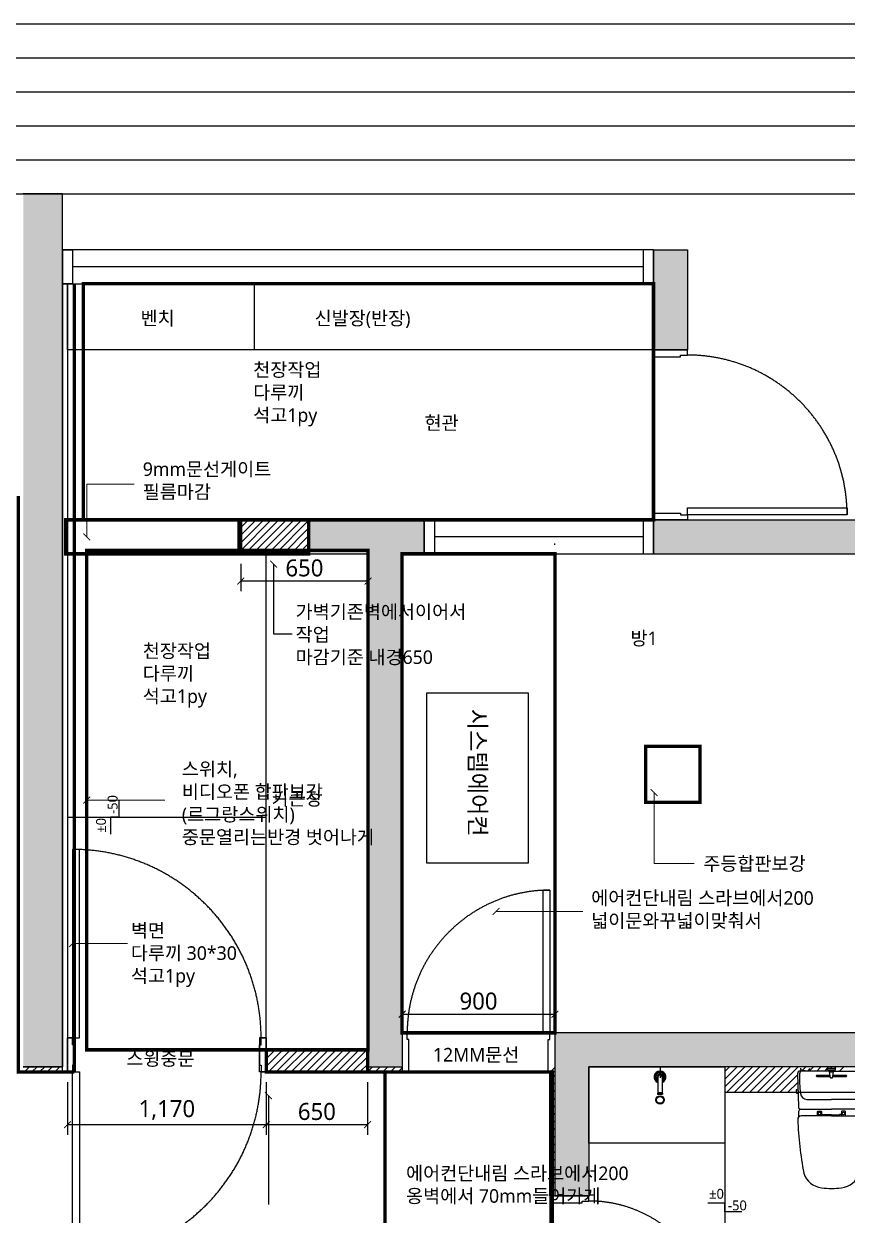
# Model space of a CAD drawing. Header units: millimetres. Extents: x 512 to 764439, y -71 to 559481.
# Drawn here: x 418890 to 423737, y 247137 to 254150 of the extents above; entities that cross this region are included whole.
import ezdxf

# ---------------------------------------------------------------- set-up
doc = ezdxf.new("R2010")
doc.units = ezdxf.units.MM
doc.header["$LTSCALE"] = 50
for name, pattern in [('CENTER2', [28.575, 19.05, -3.175, 3.175, -3.175]), ('HIDDEN', [0.375, 0.25, -0.125]), ('HIDDEN2', [0.1875, 0.125, -0.0625])]:
    doc.linetypes.add(name, pattern=pattern)
for name, color, linetype in [('#조명', 40, 'Continuous'), ('.', 8, 'Continuous'), ('CO-BATH', 6, 'Continuous'), ('DIM', 7, 'Continuous'), ('fin', 5, 'Continuous'), ('fur', 6, 'Continuous'), ('ha', 8, 'Continuous'), ('hid', 8, 'HIDDEN2'), ('HL', 6, 'HIDDEN'), ('red', 10, 'Continuous'), ('wall', 2, 'Continuous'), ('wall2', 3, 'Continuous'), ('win', 4, 'Continuous'), ('목공', 124, 'Continuous')]:
    doc.layers.add(name, color=color, linetype=linetype)
doc.layers.add('purge', color=190, linetype='Continuous', plot=False)
doc.layers.add('text', color=7, linetype='Continuous', lineweight=0)
doc.styles.add('N 맑은고딕', font='malgun.ttf')
doc.styles.add('맑은 고딕', font='malgun.ttf')
doc.dimstyles.new('DH IN40', dxfattribs={"dimscale": 40, "dimtxt": 2.5, "dimasz": 1, "dimexe": 1.5, "dimexo": 1.5, "dimtad": 1, "dimdec": 7, "dimlunit": 6, "dimtxsty": '맑은 고딕', "dimblk": 'ARCHTICK', "dimcen": 2.5, "dimclrd": 256, "dimclre": 256, "dimclrt": 256, "dimadec": 0, "dimazin": 0, "dimtfac": 1, "dimtdec": 7, "dimtix": 1, "dimtmove": 0, "dimatfit": 3, "dimldrblk": 'ARCHTICK', "dimfxl": 1, "dimtfillclr": 1, "dimlwd": -1, "dimlwe": -1, "dimarcsym": 0})

# ---------------------------------------------------------------- blocks, each defined once
blk = doc.blocks.new('A$C4B2D31F0')
for p, q in [((168.9, 707.3), (216.9, 707.3)), ((192.9, 707.3), (192.9, 716))]:
    blk.add_line(p, q)
at = {"layer": 'fin', "color": 4}
for p, q in [((185, 690.9), (20.4, 690.9)), ((37.2, 692.3), (24.7, 692.3)), ((37.2, 692.3), (49.7, 692.3)), ((200.9, 690.9), (365.5, 690.9)), ((47.7, 523.7), (192.9, 523.7)), ((338.2, 523.7), (192.9, 523.7)), ((12.6, 465.9), (192.9, 465.9)), ((192.9, 426.6), (13.7, 426.6)), ((373.3, 465.9), (192.9, 465.9)), ((192.9, 426.6), (372.2, 426.6))]:
    blk.add_line(p, q, dxfattribs=at)
for points in [[(20.4, 690.9), (7.9, 690.9, 0.421209), (-7.1, 675.5), (-2.4, 480.5, 0.001659)], [(365.5, 690.9), (378, 690.9, -0.421209), (392.9, 675.5), (388.3, 480.5, -0.001659)], [(12.6, 465.9, 0.371724), (-1.8, 451.2, 0.003515), (-1, 420.3, 0.320541)], [(373.3, 465.9, -0.371724), (387.7, 451.2, -0.003515), (386.9, 420.3, -0.320541)]]:
    blk.add_lwpolyline(points, format="xyb", dxfattribs=at)
for centre, radius, start, end in [((24.7, 707.3), 15, 180, 270), ((49.7, 707.3), 15, 270, 0), ((1004.3, 663.1), 1000, 179.31159, 185.94375), ((20.4, 674.9), 16, 90, 179.31159), ((365.5, 674.9), 16, 0.68841, 90), ((-618.4, 663.1), 1000, 354.05625, 0.68841), ((49.4, 563.7), 40, 185.94375, 267.51291), ((336.5, 563.7), 40, 272.48709, 354.05625), ((13.7, 406.6), 20, 90, 182.3333), ((12.6, 480.9), 15, 181.36509, 270), ((372.2, 406.6), 20, 357.6667, 90), ((373.3, 480.9), 15, 270, 358.63491), ((2197.7, 495.6), 2205.9, 182.3333, 190.60807), ((-1811.8, 495.6), 2205.9, 349.39193, 357.6667), ((148.7, 128.9), 125.5, 198.2964, 263.42408), ((237.2, 128.9), 125.5, 276.57592, 341.7036), ((192.9, 405.9), 405.9, 261.69926, 270), ((192.9, 405.9), 405.9, 270, 278.30074)]:
    blk.add_arc(centre, radius, start, end, dxfattribs=at)
at = {"layer": 'HL', "linetype": 'Continuous'}
for p, q in [((168.9, 697.3), (168.9, 707.3)), ((216.9, 697.3), (216.9, 707.3)), ((106.4, 666.3), (184.4, 666.3)), ((106.4, 659.3), (185.5, 659.3)), ((168.9, 697.3), (216.9, 697.3)), ((186, 692.5), (180.6, 697.3)), ((181.6, 685.5), (186, 692.5)), ((187, 651.2), (181.6, 685.5)), ((181.6, 685.5), (204.3, 685.5)), ((186, 692.5), (199.9, 692.5)), ((187, 651.2), (198.9, 651.2)), ((198.9, 651.2), (204.3, 685.5)), ((199.9, 692.5), (205.3, 697.3)), ((204.3, 685.5), (199.9, 692.5)), ((200.4, 659.3), (279.4, 659.3)), ((201.4, 666.3), (279.4, 666.3)), ((-16, 576.9), (-16, 564.8)), ((-12, 580.9), (-4.8, 580.9)), ((-12, 560.8), (-4.3, 560.8)), ((192.9, 433.7), (146.6, 433.7)), ((192.9, 433.7), (239.3, 433.7))]:
    blk.add_line(p, q, dxfattribs=at)
for points in [[(110.4, 426.6), (110.4, 450.8, -0.414214), (114.4, 454.8), (130.9, 454.8, -0.414214), (134.9, 450.8), (134.9, 435.2), (134.9, 426.6)], [(134.9, 435.2), (144.6, 435.2, -0.414214), (146.6, 433.2), (146.6, 426.6)], [(251, 435.2), (241.3, 435.2, 0.414214), (239.3, 433.2), (239.3, 426.6)], [(275.5, 426.6), (275.5, 450.8, 0.414214), (271.5, 454.8), (255, 454.8, 0.414214), (251, 450.8), (251, 435.2), (251, 426.6)]]:
    blk.add_lwpolyline(points, format="xyb", dxfattribs=at)
for centre in [(122.9, 440.9), (262.9, 440.9)]:
    blk.add_circle(centre, 8, dxfattribs=at)
for centre, radius, start, end in [((106.4, 662.8), 3.5, 90, 270), ((279.4, 662.8), 3.5, 270, 90), ((-12, 576.9), 4, 90, 180), ((-12, 564.8), 4, 180, 270)]:
    blk.add_arc(centre, radius, start, end, dxfattribs=at)
blk = doc.blocks.new('_ArchTick')
at = {"color": 0, "linetype": 'ByBlock', "const_width": 0.15}
blk.add_lwpolyline([(-0.5, -0.5), (0.5, 0.5)], dxfattribs=at)
blk = doc.blocks.new('*D1372')
at = {"layer": 'Defpoints', "color": 0, "linetype": 'Continuous', "transparency": 16777216}
for p in [(420166.6, 251030.4), (420916.6, 251030.4), (420166.6, 250870)]:
    blk.add_point(p, dxfattribs=at)
at = {"layer": 'DIM', "transparency": 16777216}
for p, q in [((420166.6, 250970.4), (420166.6, 250810)), ((420916.6, 250970.4), (420916.6, 250810)), ((420916.6, 250870), (420166.6, 250870))]:
    blk.add_line(p, q, dxfattribs=at)
at = {"layer": 'DIM', "linetype": 'Continuous', "transparency": 16777216, "xscale": 40, "yscale": 40, "zscale": 40, "rotation": 180}
blk.add_blockref('_ArchTick', (420166.6, 250870), dxfattribs=at)
at = {"layer": 'DIM', "linetype": 'Continuous', "transparency": 16777216, "xscale": 40, "yscale": 40, "zscale": 40}
blk.add_blockref('_ArchTick', (420916.6, 250870), dxfattribs=at)
at = {"layer": 'DIM', "linetype": 'Continuous', "transparency": 16777216, "insert": (420541.6, 250946.7), "char_height": 100, "attachment_point": 5, "style": '맑은 고딕'}
blk.add_mtext('650', dxfattribs=at)
blk = doc.blocks.new('*D1374')
at = {"layer": 'Defpoints', "color": 0, "linetype": 'Continuous', "transparency": 16777216}
for p in [(419146.6, 247980.4), (420316.6, 247980.4), (420316.6, 247670)]:
    blk.add_point(p, dxfattribs=at)
at = {"layer": 'DIM', "transparency": 16777216}
for p, q in [((419146.6, 247920.4), (419146.6, 247610)), ((420316.6, 247920.4), (420316.6, 247610)), ((419146.6, 247670), (420316.6, 247670))]:
    blk.add_line(p, q, dxfattribs=at)
at = {"layer": 'DIM', "linetype": 'Continuous', "transparency": 16777216, "xscale": 40, "yscale": 40, "zscale": 40, "rotation": 180}
blk.add_blockref('_ArchTick', (419146.6, 247670), dxfattribs=at)
at = {"layer": 'DIM', "linetype": 'Continuous', "transparency": 16777216, "xscale": 40, "yscale": 40, "zscale": 40}
blk.add_blockref('_ArchTick', (420316.6, 247670), dxfattribs=at)
at = {"layer": 'DIM', "linetype": 'Continuous', "transparency": 16777216, "insert": (419731.6, 247755.3), "char_height": 100, "attachment_point": 5, "style": '맑은 고딕'}
blk.add_mtext('1,170', dxfattribs=at)
blk = doc.blocks.new('*D1375')
at = {"layer": 'Defpoints', "color": 0, "linetype": 'Continuous', "transparency": 16777216}
for p in [(420316.6, 247980.4), (420913.3, 247980.4), (420913.3, 247670)]:
    blk.add_point(p, dxfattribs=at)
at = {"layer": 'DIM', "transparency": 16777216}
for p, q in [((420316.6, 247920.4), (420316.6, 247610)), ((420913.3, 247920.4), (420913.3, 247610)), ((420316.6, 247670), (420913.3, 247670))]:
    blk.add_line(p, q, dxfattribs=at)
at = {"layer": 'DIM', "linetype": 'Continuous', "transparency": 16777216, "xscale": 40, "yscale": 40, "zscale": 40, "rotation": 180}
blk.add_blockref('_ArchTick', (420316.6, 247670), dxfattribs=at)
at = {"layer": 'DIM', "linetype": 'Continuous', "transparency": 16777216, "xscale": 40, "yscale": 40, "zscale": 40}
blk.add_blockref('_ArchTick', (420913.3, 247670), dxfattribs=at)
at = {"layer": 'DIM', "linetype": 'Continuous', "transparency": 16777216, "insert": (420615, 247746.7), "char_height": 100, "attachment_point": 5, "style": '맑은 고딕'}
blk.add_mtext('650', dxfattribs=at)
blk = doc.blocks.new('*D1380')
at = {"layer": 'Defpoints', "color": 0, "linetype": 'Continuous', "transparency": 16777216}
for p in [(422016.6, 248320), (421116.6, 248210.4), (422016.6, 248210.4)]:
    blk.add_point(p, dxfattribs=at)
at = {"layer": 'DIM', "transparency": 16777216}
for p, q in [((421116.6, 248270.4), (421116.6, 248380)), ((422016.6, 248270.4), (422016.6, 248380)), ((421116.6, 248320), (422016.6, 248320))]:
    blk.add_line(p, q, dxfattribs=at)
at = {"layer": 'DIM', "linetype": 'Continuous', "transparency": 16777216, "xscale": 40, "yscale": 40, "zscale": 40, "rotation": 180}
blk.add_blockref('_ArchTick', (421116.6, 248320), dxfattribs=at)
at = {"layer": 'DIM', "linetype": 'Continuous', "transparency": 16777216, "xscale": 40, "yscale": 40, "zscale": 40}
blk.add_blockref('_ArchTick', (422016.6, 248320), dxfattribs=at)
at = {"layer": 'DIM', "linetype": 'Continuous', "transparency": 16777216, "insert": (421566.6, 248396.7), "char_height": 100, "attachment_point": 5, "style": '맑은 고딕'}
blk.add_mtext('900', dxfattribs=at)

msp = doc.modelspace()

# ---------------------------------------------------------------- hatches: boundary and pattern name
at = {"layer": 'ha', "linetype": 'Continuous', "true_color": 0x939598}
h = msp.add_hatch(color=252, dxfattribs=at)
h.dxf.hatch_style = 1
h.paths.add_polyline_path([(419116.5943044, 252820.37295821), (419116.5943044, 253150.37295821), (418886.5943044, 253150.37295821), (418886.5943044, 248010.37295821), (419116.5943044, 248010.37295821)])
h.paths.add_polyline_path([(417966.5943044, 251650.37295821), (416626.5943044, 251650.37295821), (416626.5943044, 251450.37295821), (417966.5943044, 251450.37295821)])
h.paths.add_polyline_path([(415726.5943044, 251650.37295821), (414716.5943044, 251650.37295821), (414716.5943044, 250620.37295821), (413386.5943044, 250620.37295821), (413386.5943044, 252950.37295821), (414586.5943044, 252950.37295821), (414586.5943044, 253150.37295821), (413186.5943044, 253150.37295821), (413186.5943044, 249840.37295821), (412086.5943044, 249840.37295821), (412086.5943044, 248460.37295821), (412286.5943044, 248460.37295821), (412286.5943044, 249640.37295821), (414746.5943044, 249640.37295821), (414746.5943044, 248320.37295821), (414516.5943044, 248320.37295821), (414516.5943044, 248140.37295821), (414776.5943044, 248140.37295821), (415616.5943044, 248140.37295821), (415616.5943044, 248320.37295821), (414916.5943044, 248320.37295821), (414916.5943044, 251450.37295821), (415726.5943044, 251450.37295821)])
h.paths.add_polyline_path([(414516.5943044, 250420.37295821), (414516.5943044, 249840.37295821), (413386.5943044, 249840.37295821), (413386.5943044, 250420.37295821)], flags=16)
h.paths.add_polyline_path([(414716.5943044, 246860.37295821), (414716.5943044, 247220.37295821), (414516.5943044, 247220.37295821), (414516.5943044, 246860.37295821), (413536.5943044, 246860.37295821), (413536.5943044, 246660.37295821), (414716.5943044, 246660.37295821)])
h.paths.add_polyline_path([(412636.5943044, 246860.37295821), (412286.5943044, 246860.37295821), (412286.5943044, 247900.37295821), (412086.5943044, 247900.37295821), (412086.5943044, 246860.37295821), (411176.5943044, 246860.37295821), (411176.5943044, 241430.37295821), (413566.5943044, 241430.37295821), (413566.5943044, 242490.37295821), (413146.5943044, 242490.37295821), (413146.5943044, 243010.37295821), (413646.5943044, 243010.37295821), (413646.5943044, 243210.37295821), (412926.5943044, 243210.37295821), (412926.5943044, 243010.37295821), (412926.5943044, 241630.37295821), (411376.5943044, 241630.37295821), (411376.5943044, 243010.37295821), (412146.5943044, 243010.37295821), (412146.5943044, 243210.37295821), (411496.5943044, 243210.37295821), (411496.5943044, 246660.37295821), (412286.5943044, 246660.37295821), (412636.5943044, 246660.37295821)])
h.paths.add_polyline_path([(415946.5943044, 246860.37295821), (415716.5943044, 246860.37295821), (415716.5943044, 242910.37295821), (415946.5943044, 242910.37295821)])
h.paths.add_polyline_path([(415946.5943044, 241960.37295821), (415746.5943044, 241960.37295821), (415746.5943044, 241870.37295821), (415076.5943044, 241870.37295821), (415076.5943044, 241670.37295821), (415746.5943044, 241670.37295821), (415746.5943044, 241430.37295821), (415946.5943044, 241430.37295821)])
h.paths.add_polyline_path([(421126.5943044, 246535.37295821), (420926.5943044, 246535.37295821), (420926.5943044, 242875.37295821), (421126.5943044, 242875.37295821), (421126.5943044, 242950.37295821), (421676.5943044, 242950.37295821), (421676.5943044, 243150.37295821), (421126.5943044, 243150.37295821)])
h.paths.add_polyline_path([(421786.5943044, 241830.37295821), (421126.5943044, 241830.37295821), (421126.5943044, 241985.37295821), (420926.5943044, 241985.37295821), (420926.5943044, 241430.37295821), (421126.5943044, 241430.37295821), (421126.5943044, 241630.37295821), (421786.5943044, 241630.37295821)])
h.paths.add_polyline_path([(425516.5943044, 246450.37295821), (425316.5943044, 246450.37295821), (425316.5943044, 248210.37295821), (424096.5943044, 248210.37295821), (424096.5943044, 251230.37295821), (422596.5943044, 251230.37295821), (422596.5943044, 251030.37295821), (423896.5943044, 251030.37295821), (423896.5943044, 248210.37295821), (422016.5943044, 248210.37295821), (422016.5943044, 248010.37295821), (422016.5943044, 247250.37295821), (422216.5943044, 247250.37295821), (422216.5943044, 248010.37295821), (425116.5943044, 248010.37295821), (425116.5943044, 246450.37295821), (424406.5943044, 246450.37295821), (422216.5943044, 246450.37295821), (422016.5943044, 246450.37295821), (422016.5943044, 246250.37295821), (425316.5943044, 246250.37295821), (425316.5943044, 243150.37295821), (424136.5943044, 243150.37295821), (424136.5943044, 242950.37295821), (425386.5943044, 242950.37295821), (425386.5943044, 241830.37295821), (424136.5943044, 241830.37295821), (424136.5943044, 241630.37295821), (425516.5943044, 241630.37295821)])
h.paths.add_polyline_path([(421116.5943044, 251030.37295821), (421246.5943044, 251030.37295821), (421246.5943044, 251230.37295821), (420566.5943044, 251230.37295821), (420566.5943044, 251030.37295821), (420916.5943044, 251030.37295821), (420916.5943044, 248010.37295821), (421116.5943044, 248010.37295821)])
h.paths.add_polyline_path([(422796.5943044, 252820.37295821), (422596.5943044, 252820.37295821), (422596.5943044, 252230.37295821), (422796.5943044, 252230.37295821)])

# ---------------------------------------------------------------- linework, layer by layer
at = {"layer": '#조명', "color": 242, "linetype": 'HIDDEN', "ltscale": 20, "true_color": 0xcd2027, "const_width": 20}
for points in [[(419186.5943044, 252620.37295821), (419186.5943044, 247980.37295821)], [(419186.5943044, 247980.37295821), (418856.5943044, 247980.37295821), (418856.5943044, 251370.37295821)]]:
    msp.add_lwpolyline(points, dxfattribs=at)
at = {"layer": '#조명', "color": 32, "linetype": 'HIDDEN', "ltscale": 20, "true_color": 0xcd6928, "const_width": 20}
for points in [[(422596.5943044, 252620.37295821), (419240, 252620.37295821), (419240, 251230.37295821), (422596.5943044, 251230.37295821)], [(420916.5943044, 248110.37295821), (419260, 248110.37295821), (419260, 251050.26105232), (420916.5943044, 251050.26105232)], [(421116.5943044, 251030.37295821), (422016.5943044, 251030.37295821), (422016.5943044, 248210.37295821), (421116.5943044, 248210.37295821)], [(422550, 249897.1557971), (422870, 249897.1557971), (422870, 249567.1557971), (422550, 249567.1557971)], [(421016.5943044, 247980.37295821), (422001.5943044, 247980.37295821), (422001.5943044, 246250.37295821), (421016.5943044, 246250.37295821)]]:
    msp.add_lwpolyline(points, close=True, dxfattribs=at)
at = {"layer": '#조명', "color": 219, "linetype": 'HIDDEN', "ltscale": 20, "true_color": 0x642165, "const_width": 20}
msp.add_lwpolyline([(420156.5943044, 251030.37295821), (419136.5943044, 251030.37295821), (419136.5943044, 251230.37295821), (420156.5943044, 251230.37295821)], close=True, dxfattribs=at)
at = {"layer": '#조명', "color": 242, "linetype": 'HIDDEN', "ltscale": 10, "true_color": 0xcd2027, "const_width": 20}
msp.add_lwpolyline([(420566.5943044, 251230.37295821), (420166.5943044, 251230.37295821), (420166.5943044, 251030.37295821), (420566.5943044, 251030.37295821)], close=True, dxfattribs=at)
at = {"layer": '#조명', "color": 242, "linetype": 'HIDDEN', "ltscale": 20, "true_color": 0xcd2027, "const_width": 20}
msp.add_lwpolyline([(420316.5943044, 248110.37295821), (420913.31506175, 248110.37295821), (420913.31506175, 247980.37295821), (420316.5943044, 247980.37295821)], close=True, dxfattribs=at)
at = {"layer": '#조명', "color": 5, "linetype": 'HIDDEN', "ltscale": 20, "const_width": 20}
for points in [[(421116.5943044, 247980.37295821), (420329.59841388, 247980.37295821)], [(421990.94579628, 247980.37295821), (421996.5943044, 246450.37295821)]]:
    msp.add_lwpolyline(points, dxfattribs=at)
at = {"layer": '.', "color": 252, "linetype": 'Continuous', "true_color": 0x939598, "transparency": 33554559}
for p, q in [((420166.5943044, 251229.86617474), (420167.10108788, 251230.37295821)), ((420166.5943044, 251184.96489413), (420212.00236848, 251230.37295821)), ((420166.5943044, 251140.06361353), (420256.90364909, 251230.37295821)), ((420166.5943044, 251095.16233292), (420301.80492969, 251230.37295821)), ((420166.5943044, 251050.26105232), (420346.7062103, 251230.37295821)), ((420191.6074909, 251030.37295821), (420391.6074909, 251230.37295821)), ((420236.50877151, 251030.37295821), (420436.50877151, 251230.37295821)), ((420281.41005211, 251030.37295821), (420481.41005211, 251230.37295821)), ((420326.31133272, 251030.37295821), (420526.31133272, 251230.37295821)), ((420371.21261332, 251030.37295821), (420566.5943044, 251225.75464929)), ((420416.11389393, 251030.37295821), (420566.5943044, 251180.85336868)), ((420461.01517454, 251030.37295821), (420566.5943044, 251135.95208808)), ((420505.91645514, 251030.37295821), (420566.5943044, 251091.05080747)), ((420550.81773575, 251030.37295821), (420566.5943044, 251046.14952687)), ((420316.5943044, 248102.07269055), (420324.89457207, 248110.37295821)), ((420316.5943044, 248057.17140994), (420369.79585267, 248110.37295821)), ((420316.5943044, 248012.27012934), (420414.69713328, 248110.37295821)), ((420329.59841388, 247980.37295821), (420459.59841388, 248110.37295821)), ((420374.49969449, 247980.37295821), (420504.49969449, 248110.37295821)), ((420419.40097509, 247980.37295821), (420549.40097509, 248110.37295821)), ((420464.3022557, 247980.37295821), (420594.3022557, 248110.37295821)), ((420509.2035363, 247980.37295821), (420639.2035363, 248110.37295821)), ((420554.10481691, 247980.37295821), (420684.10481691, 248110.37295821)), ((420599.00609751, 247980.37295821), (420729.00609752, 248110.37295821)), ((420643.90737812, 247980.37295821), (420773.90737812, 248110.37295821)), ((420688.80865873, 247980.37295821), (420818.80865873, 248110.37295821)), ((420733.70993933, 247980.37295821), (420863.70993933, 248110.37295821)), ((420778.61121994, 247980.37295821), (420908.61121994, 248110.37295821)), ((420823.51250054, 247980.37295821), (420916.5943044, 248073.45476207)), ((418892.75743451, 247980.37295821), (418922.75743451, 248010.37295821)), ((418937.65871512, 247980.37295821), (418967.65871512, 248010.37295821)), ((418982.55999572, 247980.37295821), (419012.55999572, 248010.37295821)), ((419027.46127633, 247980.37295821), (419057.46127633, 248010.37295821)), ((419072.36255693, 247980.37295821), (419102.36255693, 248010.37295821)), ((420868.41378115, 247980.37295821), (420916.5943044, 248028.55348147)), ((420916.5943044, 247983.65220086), (420943.31506175, 248010.37295821)), ((420958.21634236, 247980.37295821), (420988.21634236, 248010.37295821)), ((421003.11762296, 247980.37295821), (421033.11762296, 248010.37295821)), ((421048.01890357, 247980.37295821), (421078.01890357, 248010.37295821)), ((421092.92018417, 247980.37295821), (421116.5943044, 248004.04707844)), ((421986.5943044, 247976.02146633), (422016.5943044, 248006.02146633)), ((423016.5943044, 247982.93373761), (423044.033525, 248010.37295821)), ((423016.5943044, 247938.032457), (423088.93480561, 248010.37295821)), ((423016.5943044, 247893.1311764), (423133.83608621, 248010.37295821)), ((423028.73736682, 247860.37295821), (423178.73736682, 248010.37295821)), ((423073.63864743, 247860.37295821), (423223.63864743, 248010.37295821)), ((423118.53992803, 247860.37295821), (423268.53992803, 248010.37295821)), ((423163.44120864, 247860.37295821), (423313.44120864, 248010.37295821)), ((423208.34248924, 247860.37295821), (423358.34248924, 248010.37295821)), ((423253.24376985, 247860.37295821), (423403.24376985, 248010.37295821)), ((423298.14505045, 247860.37295821), (423448.14505045, 248010.37295821)), ((423467.89078986, 247985.21741701), (423493.04633106, 248010.37295821)), ((423512.79207046, 247985.21741701), (423537.94761166, 248010.37295821)), ((423557.69335107, 247985.21741701), (423582.84889227, 248010.37295821)), ((423602.59463167, 247985.21741701), (423627.75017287, 248010.37295821)), ((423663.89697177, 248001.61847651), (423672.65145348, 248010.37295821)), ((423692.39719288, 247985.21741701), (423717.55273408, 248010.37295821)), ((420913.31506175, 247980.37295821), (420916.5943044, 247983.65220086)), ((421986.5943044, 247931.12018573), (422016.5943044, 247961.12018573)), ((423343.04633106, 247860.37295821), (423444.99948476, 247962.32611192)), ((421986.5943044, 247886.21890512), (422016.5943044, 247916.21890512)), ((421986.5943044, 247841.31762452), (422016.5943044, 247871.31762452)), ((423387.94761166, 247860.37295821), (423446.04456922, 247918.46991577)), ((423432.84889227, 247860.37295821), (423435.86620653, 247863.39027247)), ((421986.5943044, 247796.41634391), (422016.5943044, 247826.41634391)), ((421986.5943044, 247751.51506331), (422016.5943044, 247781.51506331)), ((421986.5943044, 247706.6137827), (422016.5943044, 247736.6137827)), ((421986.5943044, 247661.7125021), (422016.5943044, 247691.7125021)), ((421986.5943044, 247616.81122149), (422016.5943044, 247646.81122149)), ((421986.5943044, 247571.90994088), (422016.5943044, 247601.90994088)), ((421986.5943044, 247527.00866028), (422016.5943044, 247557.00866028)), ((421986.5943044, 247482.10737967), (422016.5943044, 247512.10737967)), ((421986.5943044, 247437.20609907), (422016.5943044, 247467.20609907)), ((421986.5943044, 247392.30481846), (422016.5943044, 247422.30481846)), ((421986.5943044, 247347.40353786), (422016.5943044, 247377.40353786)), ((421986.5943044, 247302.50225725), (422016.5943044, 247332.50225725)), ((421986.5943044, 247257.60097665), (422016.5943044, 247287.60097665))]:
    msp.add_line(p, q, dxfattribs=at)
at = {"color": 252, "true_color": 0x939598}
msp.add_line((422635.22292834, 248010.37295821), (422635.22292834, 247945.37295821), dxfattribs=at)
at = {"color": 252, "linetype": 'Continuous', "true_color": 0x939598}
msp.add_lwpolyline([(423016.5943044, 247560.37295821), (422216.5943044, 247560.37295821), (422216.5943044, 248010.37295821), (423016.5943044, 248010.37295821)], close=True, dxfattribs=at)
at = {"layer": 'CO-BATH', "color": 252, "true_color": 0x939598}
for p, q in [((422622.72292834, 247950.37296362), (422622.72282985, 247859.87296362)), ((422647.72292834, 247950.3729528), (422647.72282985, 247859.8729528)), ((422620.72282336, 247854.87295193), (422620.72282552, 247849.87295193)), ((422620.72282768, 247854.87296449), (422649.72282768, 247854.87295193)), ((422621.72282119, 247859.87295237), (422621.72282336, 247854.87295237)), ((422621.72282985, 247859.87296406), (422648.72282985, 247859.87295237)), ((422648.72282985, 247859.87295237), (422648.72282768, 247854.87295237)), ((422649.72282768, 247854.87295193), (422649.72282552, 247849.87295193)), ((422620.72282552, 247849.87296449), (422649.72282552, 247849.87295193))]:
    msp.add_line(p, q, dxfattribs=at)
for radius in [25, 20]:
    msp.add_circle((422635.22292834, 247815.37295821), radius, dxfattribs=at)
for radius, start, end in [(35, 290.924807626, 249.0751427635), (30, 294.6242935494, 245.3756568408), (25, 299.9999751999, 239.9999751998), (18, 313.982938328, 226.0170120681), (12.5, 359.9999751939, 179.9999751939)]:
    msp.add_arc((422635.22292834, 247950.37295821), radius, start, end, dxfattribs=at)
at = {"layer": 'fur', "color": 252, "linetype": 'Continuous', "true_color": 0x939598}
for p, q in [((419146.5943044, 252620.37295821), (419146.5943044, 252230.37295821)), ((419146.5943044, 252230.37295821), (419146.5943044, 252620.37295821)), ((419146.5943044, 252620.37295821), (422596.5943044, 252620.37295821)), ((420246.5943044, 252620.37295821), (420246.5943044, 252230.37295821)), ((422596.5943044, 252620.37295821), (422596.5943044, 252230.37295821)), ((422596.5943044, 252230.37295821), (419146.5943044, 252230.37295821)), ((420316.5943044, 251030.37295821), (420916.5943044, 251030.37295821)), ((420316.5943044, 248110.37295821), (420316.5943044, 251030.37295821)), ((420916.5943044, 251030.37295821), (420916.5943044, 248110.37295821)), ((420916.5943044, 248110.37295821), (420316.5943044, 248110.37295821))]:
    msp.add_line(p, q, dxfattribs=at)
at = {"layer": 'hid', "color": 252, "ltscale": 20, "true_color": 0x939598}
msp.add_line((422016.5943044, 248270.37295821), (422016.5943044, 251090.37295821), dxfattribs=at)
msp.add_line((422016.5943044, 248270.37295821), (422016.5943044, 251090.37295821), dxfattribs=at)
at = {"layer": 'hid', "color": 252, "linetype": 'Continuous', "true_color": 0x939598}
msp.add_line((419146.5943044, 249480.37295821), (420316.5943044, 249480.37295821), dxfattribs=at)
at = {"layer": 'hid', "color": 252, "linetype": 'ByBlock', "true_color": 0x939598}
msp.add_line((423016.5943044, 248010.37295821), (423016.5943044, 246450.37295821), dxfattribs=at)
at = {"layer": 'purge', "linetype": 'Continuous'}
for points in [[(410176.5943044, 254150.37295821), (426516.5943044, 254150.37295821), (426516.5943044, 240430.37295821), (410176.5943044, 240430.37295821)], [(410376.5943044, 253950.37295821), (426316.5943044, 253950.37295821), (426316.5943044, 240630.37295821), (410376.5943044, 240630.37295821)], [(410576.5943044, 253750.37295821), (426116.5943044, 253750.37295821), (426116.5943044, 240830.37295821), (410576.5943044, 240830.37295821)], [(410776.5943044, 253550.37295821), (425916.5943044, 253550.37295821), (425916.5943044, 241030.37295821), (410776.5943044, 241030.37295821)], [(410976.5943044, 253350.37295821), (425716.5943044, 253350.37295821), (425716.5943044, 241230.37295821), (410976.5943044, 241230.37295821)], [(411176.5943044, 253150.37295821), (425516.5943044, 253150.37295821), (425516.5943044, 241430.37295821), (411176.5943044, 241430.37295821)]]:
    msp.add_lwpolyline(points, close=True, dxfattribs=at)
at = {"layer": 'red', "color": 252, "linetype": 'Continuous', "true_color": 0x939598}
for p, q in [((419449.62704179, 249580.37295821), (419449.62704179, 249480.37295821)), ((419449.62704179, 249480.37295821), (419399.62704179, 249480.37295821)), ((419399.62704179, 249480.37295821), (419399.62704179, 249380.37295821)), ((423016.5943044, 247206.95203025), (422916.5943044, 247206.95203025)), ((423016.5943044, 247156.95203025), (423016.5943044, 247206.95203025)), ((423116.5943044, 247156.95203025), (423016.5943044, 247156.95203025))]:
    msp.add_line(p, q, dxfattribs=at)
msp.add_lwpolyline([(421260.92253503, 250210.76952674), (421260.92253503, 249210.76952674), (421860.92253503, 249210.76952674), (421860.92253503, 250210.76952674)], close=True, dxfattribs=at)
at = {"layer": 'wall', "color": 252, "true_color": 0x939598}
for p, q in [((419116.5943044, 253150.37295821), (418886.5943044, 253150.37295821)), ((419116.5943044, 252820.37295821), (419116.5943044, 253150.37295821)), ((419116.5943044, 252820.37295821), (419116.5943044, 248010.37295821)), ((422596.5943044, 252820.37295821), (422596.5943044, 252230.37295821)), ((422596.5943044, 252820.37295821), (422796.5943044, 252820.37295821)), ((422796.5943044, 252820.37295821), (422796.5943044, 252230.37295821)), ((422596.5943044, 252230.37295821), (422796.5943044, 252230.37295821)), ((420566.5943044, 251230.37295821), (421246.5943044, 251230.37295821)), ((420566.5943044, 251230.37295821), (420566.5943044, 251030.37295821)), ((421246.5943044, 251230.37295821), (421246.5943044, 251030.37295821)), ((422596.5943044, 251230.37295821), (424096.5943044, 251230.37295821)), ((422596.5943044, 251230.37295821), (422596.5943044, 251030.37295821)), ((420566.5943044, 251030.37295821), (420916.5943044, 251030.37295821)), ((420916.5943044, 251030.37295821), (420916.5943044, 248010.37295821)), ((421116.5943044, 251030.37295821), (421246.5943044, 251030.37295821)), ((421116.5943044, 251030.37295821), (421116.5943044, 248010.37295821)), ((421116.5943044, 251030.37295821), (421246.5943044, 251030.37295821)), ((422596.5943044, 251030.37295821), (422796.5943044, 251030.37295821)), ((422596.5943044, 251030.37295821), (423896.5943044, 251030.37295821)), ((423896.5943044, 248210.37295821), (422016.5943044, 248210.37295821)), ((422016.5943044, 248210.37295821), (422016.5943044, 248010.37295821)), ((418886.5943044, 248010.37295821), (419116.5943044, 248010.37295821)), ((420916.5943044, 248010.37295821), (421116.5943044, 248010.37295821)), ((422016.5943044, 248010.37295821), (422016.5943044, 247250.37295821)), ((425116.5943044, 248010.37295821), (422216.5943044, 248010.37295821)), ((422216.5943044, 248010.37295821), (422216.5943044, 247250.37295821)), ((422016.5943044, 247250.37295821), (422216.5943044, 247250.37295821))]:
    msp.add_line(p, q, dxfattribs=at)
at = {"layer": 'wall2', "color": 252, "linetype": 'Continuous', "true_color": 0x939598}
for p, q in [((419116.5943044, 247980.37295821), (419116.5943044, 252620.37295821)), ((419116.5943044, 252620.37295821), (419146.5943044, 252620.37295821)), ((419146.5943044, 252620.37295821), (419146.5943044, 247980.37295821)), ((420166.5943044, 251230.37295821), (420566.5943044, 251230.37295821)), ((420166.5943044, 251030.37295821), (420166.5943044, 251230.37295821)), ((420566.5943044, 251230.37295821), (420566.5943044, 251030.37295821)), ((420566.5943044, 251030.37295821), (420166.5943044, 251030.37295821)), ((420316.5943044, 248110.37295821), (420916.5943044, 248110.37295821)), ((420316.5943044, 247980.37295821), (420316.5943044, 248110.37295821)), ((420916.5943044, 248110.37295821), (420916.5943044, 247980.37295821)), ((419116.5943044, 248010.37295821), (418886.5943044, 248010.37295821)), ((419116.5943044, 247980.37295821), (419116.5943044, 248010.37295821)), ((421116.5943044, 248010.37295821), (421116.5943044, 247980.37295821)), ((424256.5943044, 248010.37295821), (423016.5943044, 248010.37295821)), ((423016.5943044, 248010.37295821), (423016.5943044, 247860.37295821)), ((418886.5943044, 247980.37295821), (419116.5943044, 247980.37295821)), ((419146.5943044, 247980.37295821), (419116.5943044, 247980.37295821)), ((420916.5943044, 247980.37295821), (420316.5943044, 247980.37295821)), ((420916.5943044, 247980.37295821), (421116.5943044, 247980.37295821)), ((421986.5943044, 247250.37295821), (421986.5943044, 247980.37295821)), ((422016.5943044, 247980.37295821), (422016.5943044, 247250.37295821)), ((423016.5943044, 247860.37295821), (424256.5943044, 247860.37295821)), ((422016.5943044, 247250.37295821), (421986.5943044, 247250.37295821))]:
    msp.add_line(p, q, dxfattribs=at)
at = {"layer": 'win', "color": 252, "linetype": 'Continuous', "true_color": 0x939598}
for p, q in [((422536.5943044, 252720.37295821), (419176.5943044, 252720.37295821)), ((422536.5943044, 251130.37295821), (421306.5943044, 251130.37295821))]:
    msp.add_line(p, q, dxfattribs=at)
for points in [[(422596.5943044, 252820.37295821), (419116.5943044, 252820.37295821), (419116.5943044, 252620.37295821), (422596.5943044, 252620.37295821)], [(419116.5943044, 252820.37295821), (419176.5943044, 252820.37295821), (419176.5943044, 252620.37295821), (419116.5943044, 252620.37295821)], [(422596.5943044, 252820.37295821), (422536.5943044, 252820.37295821), (422536.5943044, 252620.37295821), (422596.5943044, 252620.37295821)], [(422596.5943044, 251230.37295821), (421246.5943044, 251230.37295821), (421246.5943044, 251030.37295821), (422596.5943044, 251030.37295821)], [(421246.5943044, 251230.37295821), (421306.5943044, 251230.37295821), (421306.5943044, 251030.37295821), (421246.5943044, 251030.37295821)], [(422596.5943044, 251230.37295821), (422536.5943044, 251230.37295821), (422536.5943044, 251030.37295821), (422596.5943044, 251030.37295821)]]:
    msp.add_lwpolyline(points, close=True, dxfattribs=at)
at = {"layer": 'win', "color": 252, "linetype": 'Continuous', "true_color": 0x939598, "transparency": 33554687}
for points in [[(422796.5943044, 252230.37295821), (422596.5943044, 252230.37295821), (422596.5943044, 252190.37295821), (422756.5943044, 252190.37295821), (422756.5943044, 252200.37295821), (422796.5943044, 252200.37295821)], [(423736.5943044, 251260.37295821), (422796.5943044, 251260.37295821), (422796.5943044, 251300.37295821), (423736.5943044, 251300.37295821)], [(422796.5943044, 251230.37295821), (422596.5943044, 251230.37295821), (422596.5943044, 251270.37295821), (422756.5943044, 251270.37295821), (422756.5943044, 251260.37295821), (422796.5943044, 251260.37295821)], [(419176.5943044, 249290.37295821), (419176.5943044, 248180.37295821), (419216.5943044, 248180.37295821), (419216.5943044, 249290.37295821)], [(421986.5943044, 249050.37295821), (421986.5943044, 248210.37295821), (421946.5943044, 248210.37295821), (421946.5943044, 249050.37295821)], [(421116.5943044, 248210.37295821), (421116.5943044, 247980.37295821), (421156.5943044, 247980.37295821), (421156.5943044, 248170.37295821), (421146.5943044, 248170.37295821), (421146.5943044, 248210.37295821)], [(422016.5943044, 248210.37295821), (422016.5943044, 247980.37295821), (421976.5943044, 247980.37295821), (421976.5943044, 248170.37295821), (421986.5943044, 248170.37295821), (421986.5943044, 248210.37295821)], [(419146.5943044, 247980.37295821), (419146.5943044, 248180.37295821), (419186.5943044, 248180.37295821), (419186.5943044, 248020.37295821), (419176.5943044, 248020.37295821), (419176.5943044, 247980.37295821)], [(419146.5943044, 248180.37295821), (419146.5943044, 247980.37295821), (419186.5943044, 247980.37295821), (419186.5943044, 248140.37295821), (419176.5943044, 248140.37295821), (419176.5943044, 248180.37295821)], [(420316.5943044, 247980.37295821), (420316.5943044, 248180.37295821), (420276.5943044, 248180.37295821), (420276.5943044, 248020.37295821), (420286.5943044, 248020.37295821), (420286.5943044, 247980.37295821)], [(420316.5943044, 248180.37295821), (420316.5943044, 247980.37295821), (420276.5943044, 247980.37295821), (420276.5943044, 248140.37295821), (420286.5943044, 248140.37295821), (420286.5943044, 248180.37295821)], [(419176.5943044, 246870.37295821), (419176.5943044, 247980.37295821), (419216.5943044, 247980.37295821), (419216.5943044, 246870.37295821)], [(422216.5943044, 247250.37295821), (421986.5943044, 247250.37295821), (421986.5943044, 247210.37295821), (422176.5943044, 247210.37295821), (422176.5943044, 247220.37295821), (422216.5943044, 247220.37295821)]]:
    msp.add_lwpolyline(points, close=True, dxfattribs=at)
at = {"layer": 'win', "color": 252, "linetype": 'CENTER2', "ltscale": 20, "true_color": 0x939598, "transparency": 33554687}
for centre, radius, start, end in [((422796.5943044, 251260.37295821), 940, 0, 90), ((419176.5943044, 248180.37295821), 1110, 0, 90), ((421986.5943044, 248210.37295821), 840, 90, 180), ((419176.5943044, 247980.37295821), 1110, 270, 0), ((422216.5943044, 246480.37295821), 740, 0, 90)]:
    msp.add_arc(centre, radius, start, end, dxfattribs=at)

# ---------------------------------------------------------------- block references
at = {"color": 252, "true_color": 0x939598}
msp.add_blockref('A$C4B2D31F0', (423451.87040926, 247294.32846807), dxfattribs=at)

# ---------------------------------------------------------------- texts
at = {"layer": 'text', "color": 252, "linetype": 'Continuous', "true_color": 0x939598, "style": 'N 맑은고딕'}
for s, height, p in [('벤치', 80, (419576.73913043, 252376.90217391)), ('신발장(반장)', 80, (420601.63043478, 252376.90217391)), ('현관', 80, (421248.66417835, 251761.00053479)), ('방1', 80, (422461.13699307, 250492.77057927)), ('키큰장', 80, (420347.25882924, 249549.54070931)), ('스윙중문', 80, (419492.98913043, 248018.15217391)), ('±0', 58.302888987, (422924.50982887, 247233.48777357)), ('-50', 58.302888987, (423034.96098343, 247165.34127423))]:
    msp.add_text(s, height=height, dxfattribs=at).set_placement(p)
for s, p in [('-50', (419441.2377978, 249498.73963724)), ('±0', (419373.09129847, 249388.28848268))]:
    msp.add_text(s, height=58.302888987, rotation=90, dxfattribs=at).set_placement(p)
at = {"layer": 'text', "style": 'N 맑은고딕'}
msp.add_text('12MM문선', height=80, dxfattribs=at).set_placement((421297.94981729, 248041.55021387))
at = {"layer": 'text', "char_height": 80, "attachment_point": 1, "style": 'N 맑은고딕'}
for s, insert in [('천장작업\\P다루끼\\P석고1py', (420240, 252153.9673913)), ('9mm문선게이트\\P필름마감', (419590, 251568.73188406)), ('가벽기존벽에서이어서\\P작업\\P마감기준 내경650', (420490, 250728.73188406)), ('천장작업\\P다루끼\\P석고1py', (419590, 250498.73188406)), ('스위치,\\P비디오폰 합판보강\\P(르그랑스위치)\\P중문열리는반경 벗어나게', (419820, 249803.0615942)), ('주등합판보강', (422890, 249246.30434783)), ('에어컨단내림 스라브에서200\\P넓이문와꾸넓이맞춰서', (422230, 249044.13043478)), ('벽면\\P다루끼 30*30\\P석고1py', (419520, 248853.22463768)), ('에어컨단내림 스라브에서200\\P옹벽에서 70mm들어가게', (421140, 247423.33333333))]:
    msp.add_mtext_dynamic_manual_height_columns(s, width=3739.8435210895, gutter_width=746.99220336, heights=[0], dxfattribs=dict(at, insert=insert))
at = {"layer": 'text', "color": 252, "true_color": 0x939598, "insert": (421611.93130739, 250118.1650569), "char_height": 100, "attachment_point": 1, "rotation": 270, "style": 'N 맑은고딕'}
msp.add_mtext_dynamic_manual_height_columns('시스템에어컨', width=3739.8435210895, gutter_width=746.99220336, heights=[0], dxfattribs=at)

# ---------------------------------------------------------------- dimensions: what is measured, and where the dimension line sits
at = {"layer": 'DIM', "linetype": 'Continuous'}
for base, p1, p2, picture, middle in [((420166.5943044, 250870), (420916.5943044, 251030.37295821), (420166.5943044, 251030.37295821), '*D1372', (420541.5943044, 250946.66440217)), ((420913.31506175, 247670), (420316.5943044, 247980.37295821), (420913.31506175, 247980.37295821), '*D1375', (420614.95468308, 247746.66440217))]:
    dim = msp.add_linear_dim(base=base, p1=p1, p2=p2, text='650', dimstyle='DH IN40', dxfattribs=at)
    dim.commit()
    dim.dimension.update_dxf_attribs({"geometry": picture, "text_midpoint": middle})
at = {"layer": 'DIM', "color": 85, "linetype": 'Continuous', "true_color": 0x58ba48}
dim = msp.add_linear_dim(base=(422016.5943044015, 248320), p1=(421116.5943044015, 248210.3729582118), p2=(422016.5943044015, 248210.3729582118), dimstyle='DH IN40', dxfattribs=at)
dim.commit()
dim.dimension.update_dxf_attribs({"geometry": '*D1380', "text_midpoint": (421566.5943044015, 248396.6644021739)})
at = {"layer": 'DIM', "linetype": 'Continuous'}
dim = msp.add_linear_dim(base=(420316.5943044015, 247670), p1=(419146.5943044014, 247980.3729582118), p2=(420316.5943044015, 247980.3729582118), dimstyle='DH IN40', dxfattribs=at)
dim.commit()
dim.dimension.update_dxf_attribs({"geometry": '*D1374', "text_midpoint": (419731.5943044014, 247755.3260869565)})

# ---------------------------------------------------------------- leaders
at = {"layer": 'text'}
for points in [[(419260, 251130), (419260, 251440), (419540, 251440)], [(422600, 249624.83433215), (422600, 249207.57246377), (422836.36633065, 249207.57246377)], [(419260, 249580.31700526), (419720, 249580.31700526)], [(421670, 248925.39855072), (422180, 248925.39855072)], [(419176.5943044, 248735.37295821), (419500, 248735.37295821)]]:
    msp.add_leader(points, dimstyle='DH IN40', override={"dimgap": 0.625, "dimtad": 0}, dxfattribs=at)
at = {"layer": '목공', "color": 85, "linetype": 'Continuous', "true_color": 0x58ba48}
for points in [[(420360, 250970), (420360, 250560), (420470, 250560)], [(420329.59841388, 247840.37295821), (420329.59841388, 247200)]]:
    msp.add_leader(points, dimstyle='DH IN40', override={"dimgap": 0.625, "dimtad": 0}, dxfattribs=at)

doc.saveas('drawing.dxf')
